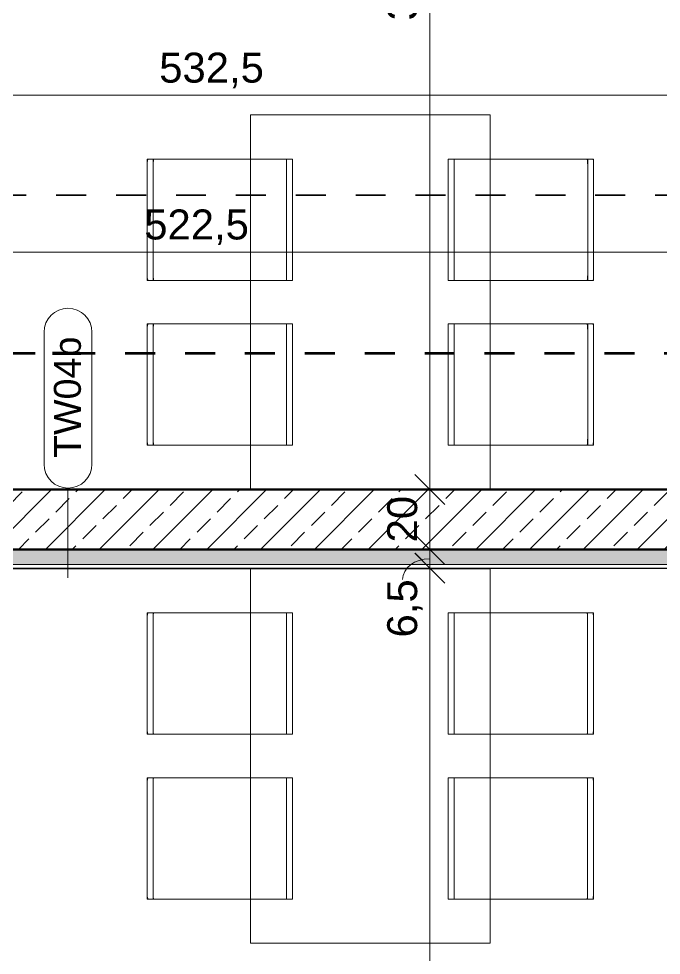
# Model space of a CAD drawing. Header units: metres. Extents: x -67.4 to -27.2, y 43.9 to 89.6.
# Drawn here: x -50.368 to -48.223, y 66.367 to 69.492 of the extents above; entities that cross this region are included whole.
import ezdxf

# ---------------------------------------------------------------- set-up
doc = ezdxf.new("R2010")
doc.units = ezdxf.units.M
doc.linetypes.add('Achse', pattern=[0.009, 0.005, -0.002, 0, -0.002])
doc.linetypes.add('Strich Punkt Mittel', pattern=[0.015875, 0.00635, -0.004763, 0, -0.004763])
for name, color, linetype, lineweight in [('A_Bemassung-50_', 4, 'Continuous', 9), ('A_Bemassung_', 4, 'Continuous', 9), ('A_Beschriftung_', 7, 'Continuous', 9), ('A_Decken', 8, 'Continuous', 13), ('A_Moebel', 6, 'Continuous', 13), ('A_Raeume_', 7, 'Continuous', 5), ('A_Raster_', 1, 'Continuous', 9), ('A_Waende', 7, 'Continuous', 13), ('G-ANNO-SYMB_', 111, 'Continuous', 9)]:
    doc.layers.add(name, color=color, linetype=linetype, lineweight=lineweight)
doc.styles.add('Arial_2', font='arial.ttf', dxfattribs={"height": 0.09})
doc.styles.add('Arial_5', font='arial.ttf', dxfattribs={"height": 0.1})
doc.dimstyles.new('WGA-Bemaßung', dxfattribs={"dimscale": 0.3048, "dimtxt": 0.102026, "dimasz": 0.328084, "dimexe": 0.246063, "dimexo": 0.0625, "dimgap": 0.04101, "dimtad": 1, "dimdec": 1, "dimlfac": 100, "dimrnd": 0.5, "dimdsep": 46, "dimtxsty": 'Arial_5', "dimblk1": 'OBLIQUE', "dimblk2": 'OBLIQUE', "dimsah": 1, "dimcen": 0.09, "dimdle": 0.246063, "dimazin": 2, "dimtfac": 1, "dimtdec": 4, "dimtix": 1, "dimtmove": 0, "dimatfit": 3, "dimfxl": 0.656168, "dimfxlon": 1, "dimtvp": 1, "dimtolj": 1, "dimtzin": 0, "dimarcsym": 2})
doc.dimstyles.new('WGA-Bemaßung_3', dxfattribs={"dimscale": 0.3048, "dimtxt": 0.102026, "dimasz": 0.328084, "dimexe": 0.246063, "dimexo": 0.0625, "dimgap": 0.04101, "dimtad": 1, "dimdec": 1, "dimlfac": 100, "dimrnd": 0.5, "dimdsep": 46, "dimtxsty": 'Arial_5', "dimblk1": 'OBLIQUE', "dimblk2": 'OBLIQUE', "dimsah": 1, "dimcen": 0.09, "dimdle": 0.246063, "dimazin": 2, "dimtfac": 1, "dimtdec": 4, "dimtix": 1, "dimtmove": 1, "dimatfit": 3, "dimfxl": 0.656168, "dimfxlon": 1, "dimtvp": 1, "dimtolj": 1, "dimtzin": 0, "dimarcsym": 2})
doc.dimstyles.new('WGA-Bemaßung_4', dxfattribs={"dimscale": 0.3048, "dimtxt": 0.102026, "dimasz": 0.328084, "dimexe": 0.246063, "dimexo": 0.0625, "dimgap": 0.04101, "dimtad": 1, "dimdec": 1, "dimlfac": 100, "dimrnd": 0.5, "dimdsep": 46, "dimtxsty": 'Arial_5', "dimblk1": 'OBLIQUE', "dimblk2": 'OBLIQUE', "dimsah": 1, "dimcen": 0.09, "dimdle": 0.246063, "dimazin": 2, "dimtfac": 1, "dimtdec": 4, "dimtix": 1, "dimtmove": 0, "dimatfit": 3, "dimfxl": 0.656168, "dimfxlon": 1, "dimtvp": 1, "dimtolj": 1, "dimtzin": 0, "dimarcsym": 2})

# ---------------------------------------------------------------- blocks, each defined once
blk = doc.blocks.new('Moeb_Esstisch_rechteckig_bear - 125 x 80-5339301-263_PP_02OG_BT2')
at = {"layer": 'A_Moebel', "color": 8}
for p, q in [((-1.4191, 0.7452), (-1.4391, 0.7452)), ((-1.4391, 0.7452), (-1.4391, 0.7423)), ((-1.4391, 0.7423), (-1.4391, 0.4)), ((-1.4391, 0.7423), (-1.4391, 0.7225)), ((-1.4391, 0.7423), (-1.4391, 0.6914)), ((-1.4391, 0.7255), (-1.4385, 0.7255)), ((-1.4391, 0.6716), (-1.4391, 0.7225)), ((-1.4384, 0.7255), (-1.4365, 0.7255)), ((-1.4364, 0.7255), (-1.4334, 0.7255)), ((-1.4332, 0.7255), (-1.4291, 0.7255)), ((-1.4291, 0.7255), (-1.4243, 0.7255)), ((-1.4242, 0.7255), (-1.4191, 0.7255)), ((-1.0541, 0.7452), (-1.4191, 0.7452)), ((-1.4191, 0.7452), (-1.0541, 0.7452)), ((-1.4191, 0.7255), (-1.0541, 0.7255)), ((-1.4191, 0.7255), (-1.0541, 0.7255)), ((-1.0341, 0.7452), (-1.0541, 0.7452)), ((-1.0541, 0.7255), (-1.0489, 0.7255)), ((-1.0489, 0.7255), (-1.0442, 0.7255)), ((-1.0441, 0.7255), (-1.0401, 0.7255)), ((-1.0399, 0.7255), (-1.037, 0.7255)), ((-1.0367, 0.7255), (-1.035, 0.7255)), ((-1.0347, 0.7255), (-1.0342, 0.7255)), ((-1.0341, 0.7423), (-1.0341, 0.7452)), ((-1.0341, 0.4), (-1.0341, 0.7423)), ((-1.0341, 0.7225), (-1.0341, 0.7423)), ((-1.0341, 0.6914), (-1.0341, 0.7423)), ((-1.0341, 0.7225), (-1.0341, 0.6716)), ((-0.8691, 0.7452), (-0.8891, 0.7452)), ((-0.8891, 0.7452), (-0.8891, 0.7423)), ((-0.8891, 0.7423), (-0.8891, 0.4)), ((-0.8891, 0.7423), (-0.8891, 0.7225)), ((-0.8891, 0.7423), (-0.8891, 0.6914)), ((-0.8891, 0.7255), (-0.8885, 0.7255)), ((-0.8891, 0.6716), (-0.8891, 0.7225)), ((-0.8884, 0.7255), (-0.8865, 0.7255)), ((-0.8864, 0.7255), (-0.8834, 0.7255)), ((-0.8832, 0.7255), (-0.8791, 0.7255)), ((-0.8791, 0.7255), (-0.8743, 0.7255)), ((-0.8742, 0.7255), (-0.8691, 0.7255)), ((-0.5041, 0.7452), (-0.8691, 0.7452)), ((-0.8691, 0.7452), (-0.5041, 0.7452)), ((-0.8691, 0.7255), (-0.5041, 0.7255)), ((-0.8691, 0.7255), (-0.5041, 0.7255)), ((-0.4841, 0.7452), (-0.5041, 0.7452)), ((-0.5041, 0.7255), (-0.4989, 0.7255)), ((-0.4989, 0.7255), (-0.4942, 0.7255)), ((-0.4941, 0.7255), (-0.4901, 0.7255)), ((-0.4899, 0.7255), (-0.487, 0.7255)), ((-0.4867, 0.7255), (-0.485, 0.7255)), ((-0.4847, 0.7255), (-0.4842, 0.7255)), ((-0.4841, 0.7423), (-0.4841, 0.7452)), ((-0.4841, 0.4), (-0.4841, 0.7423)), ((-0.4841, 0.7225), (-0.4841, 0.7423)), ((-0.4841, 0.6914), (-0.4841, 0.7423)), ((-0.4841, 0.7225), (-0.4841, 0.6716)), ((-1.4391, 0.6914), (-1.4391, 0.6868)), ((-1.0341, 0.6868), (-1.0341, 0.6914)), ((-0.8891, 0.6914), (-0.8891, 0.6868)), ((-0.4841, 0.6868), (-0.4841, 0.6914)), ((-1.4391, 0.6868), (-1.4391, 0.6783)), ((-1.4391, 0.6783), (-1.4391, 0.6663)), ((-1.4391, 0.6193), (-1.4391, 0.6716)), ((-1.4391, 0.6663), (-1.4391, 0.6517)), ((-1.0341, 0.6783), (-1.0341, 0.6868)), ((-1.0341, 0.6663), (-1.0341, 0.6783)), ((-1.0341, 0.6716), (-1.0341, 0.6193)), ((-1.0341, 0.6517), (-1.0341, 0.6663)), ((-0.8891, 0.6868), (-0.8891, 0.6783)), ((-0.8891, 0.6783), (-0.8891, 0.6663)), ((-0.8891, 0.6193), (-0.8891, 0.6716)), ((-0.8891, 0.6663), (-0.8891, 0.6517)), ((-0.4841, 0.6783), (-0.4841, 0.6868)), ((-0.4841, 0.6663), (-0.4841, 0.6783)), ((-0.4841, 0.6716), (-0.4841, 0.6193)), ((-0.4841, 0.6517), (-0.4841, 0.6663)), ((-1.4391, 0.6517), (-1.4391, 0.6353)), ((-1.4391, 0.6353), (-1.4391, 0.6181)), ((-1.0341, 0.6353), (-1.0341, 0.6517)), ((-1.0341, 0.6181), (-1.0341, 0.6353)), ((-0.8891, 0.6517), (-0.8891, 0.6353)), ((-0.8891, 0.6353), (-0.8891, 0.6181)), ((-0.4841, 0.6353), (-0.4841, 0.6517)), ((-0.4841, 0.6181), (-0.4841, 0.6353)), ((-1.4391, 0.4), (-1.4391, 0.6193)), ((-1.4391, 0.6181), (-1.4391, 0.4)), ((-1.0341, 0.6193), (-1.0341, 0.4)), ((-1.0341, 0.4), (-1.0341, 0.6181)), ((-0.8891, 0.4), (-0.8891, 0.6193)), ((-0.8891, 0.6181), (-0.8891, 0.4)), ((-0.4841, 0.6193), (-0.4841, 0.4)), ((-0.4841, 0.4), (-0.4841, 0.6181)), ((-1.5866, 0.4), (-0.3366, 0.4)), ((-1.5866, -0.4), (-1.5866, 0.4)), ((-1.5866, 0.4), (-0.3366, 0.4)), ((-1.5866, -0.4), (-1.5866, 0.4)), ((-1.4391, 0.4), (-1.4391, 0.2599)), ((-1.4391, 0.4), (-1.4391, 0.3221)), ((-1.4391, 0.3232), (-1.4391, 0.4)), ((-1.0341, 0.2599), (-1.0341, 0.4)), ((-1.0341, 0.4), (-1.0341, 0.3232)), ((-1.0341, 0.3221), (-1.0341, 0.4)), ((-0.8891, 0.4), (-0.8891, 0.2599)), ((-0.8891, 0.4), (-0.8891, 0.3221)), ((-0.8891, 0.3232), (-0.8891, 0.4)), ((-0.4841, 0.2599), (-0.4841, 0.4)), ((-0.4841, 0.4), (-0.4841, 0.3232)), ((-0.4841, 0.3221), (-0.4841, 0.4)), ((-0.3366, 0.4), (-0.3366, -0.4)), ((-0.3366, 0.4), (-0.3366, -0.4)), ((-1.4391, 0.3232), (-1.4391, 0.2799)), ((-1.4391, 0.3117), (-1.4391, 0.3221)), ((-1.0341, 0.3076), (-1.0341, 0.3232)), ((-1.0341, 0.3221), (-1.0341, 0.3117)), ((-0.8891, 0.3232), (-0.8891, 0.3076)), ((-0.8891, 0.3117), (-0.8891, 0.3221)), ((-0.4841, 0.3076), (-0.4841, 0.3232)), ((-0.4841, 0.3221), (-0.4841, 0.3117)), ((-1.4391, 0.3018), (-1.4391, 0.3117)), ((-1.4391, 0.2932), (-1.4391, 0.3018)), ((-1.4391, 0.2863), (-1.4391, 0.2928)), ((-1.4391, 0.2798), (-1.4391, 0.2863)), ((-1.0341, 0.3117), (-1.0341, 0.3018)), ((-1.0341, 0.2928), (-1.0341, 0.3076)), ((-1.0341, 0.3018), (-1.0341, 0.2932)), ((-1.0341, 0.2799), (-1.0341, 0.2928)), ((-1.0341, 0.2928), (-1.0341, 0.2863)), ((-1.0341, 0.2863), (-1.0341, 0.2818)), ((-1.0341, 0.2818), (-1.0341, 0.2798)), ((-0.8891, 0.3018), (-0.8891, 0.3117)), ((-0.8891, 0.3076), (-0.8891, 0.2928)), ((-0.8891, 0.2932), (-0.8891, 0.3018)), ((-0.8891, 0.2863), (-0.8891, 0.2928)), ((-0.8891, 0.2928), (-0.8891, 0.2799)), ((-0.8891, 0.2818), (-0.8891, 0.2863)), ((-0.8891, 0.2798), (-0.8891, 0.2818)), ((-0.4841, 0.3117), (-0.4841, 0.2932)), ((-0.4841, 0.2928), (-0.4841, 0.3076)), ((-0.4841, 0.2799), (-0.4841, 0.2928)), ((-0.4841, 0.2928), (-0.4841, 0.2798)), ((-1.4391, 0.2799), (-1.4391, 0.2696)), ((-1.4391, 0.2798), (-1.4391, 0.2599)), ((-1.4391, 0.2798), (-1.0341, 0.2798)), ((-1.4391, 0.2696), (-1.4391, 0.2599)), ((-1.4391, 0.2599), (-1.0341, 0.2599)), ((-1.4391, 0.2599), (-1.0341, 0.2599)), ((-1.0341, 0.2696), (-1.0341, 0.2799)), ((-1.0341, 0.2599), (-1.0341, 0.2798)), ((-1.0341, 0.2628), (-1.0341, 0.2696)), ((-1.0341, 0.2599), (-1.0341, 0.2628)), ((-0.8891, 0.2799), (-0.8891, 0.2696)), ((-0.8891, 0.2798), (-0.8891, 0.2599)), ((-0.8891, 0.2798), (-0.4841, 0.2798)), ((-0.8891, 0.2696), (-0.8891, 0.2628)), ((-0.8891, 0.2628), (-0.8891, 0.2599)), ((-0.8891, 0.2599), (-0.4841, 0.2599)), ((-0.8891, 0.2599), (-0.4841, 0.2599)), ((-0.4841, 0.2696), (-0.4841, 0.2799)), ((-0.4841, 0.2599), (-0.4841, 0.2798)), ((-0.4841, 0.2628), (-0.4841, 0.2696)), ((-0.4841, 0.2599), (-0.4841, 0.2628)), ((-1.4391, -0.2599), (-1.0341, -0.2599)), ((-1.4391, -0.4), (-1.4391, -0.2599)), ((-1.4391, -0.2599), (-1.4391, -0.2628)), ((-1.4391, -0.2599), (-1.4391, -0.2798)), ((-1.0341, -0.2599), (-1.4391, -0.2599)), ((-1.4391, -0.2628), (-1.4391, -0.2696)), ((-1.4391, -0.2696), (-1.4391, -0.2799)), ((-1.4391, -0.2818), (-1.4391, -0.2798)), ((-1.0341, -0.2798), (-1.4391, -0.2798)), ((-1.4391, -0.2799), (-1.4391, -0.2928)), ((-1.0341, -0.2599), (-1.0341, -0.4)), ((-1.0341, -0.2798), (-1.0341, -0.2599)), ((-1.0341, -0.2628), (-1.0341, -0.2599)), ((-1.0341, -0.2696), (-1.0341, -0.2628)), ((-1.0341, -0.2799), (-1.0341, -0.2696)), ((-1.0341, -0.2798), (-1.0341, -0.2818)), ((-1.0341, -0.2928), (-1.0341, -0.2799)), ((-0.8891, -0.2599), (-0.4841, -0.2599)), ((-0.8891, -0.4), (-0.8891, -0.2599)), ((-0.8891, -0.2599), (-0.8891, -0.2628)), ((-0.8891, -0.2599), (-0.8891, -0.2798)), ((-0.4841, -0.2599), (-0.8891, -0.2599)), ((-0.8891, -0.2628), (-0.8891, -0.2696)), ((-0.8891, -0.2696), (-0.8891, -0.2799)), ((-0.8891, -0.2818), (-0.8891, -0.2798)), ((-0.4841, -0.2798), (-0.8891, -0.2798)), ((-0.8891, -0.2799), (-0.8891, -0.2928)), ((-0.4841, -0.2599), (-0.4841, -0.4)), ((-0.4841, -0.2798), (-0.4841, -0.2599)), ((-0.4841, -0.2628), (-0.4841, -0.2599)), ((-0.4841, -0.2696), (-0.4841, -0.2628)), ((-0.4841, -0.2799), (-0.4841, -0.2696)), ((-0.4841, -0.2798), (-0.4841, -0.2818)), ((-0.4841, -0.2928), (-0.4841, -0.2799)), ((-1.4391, -0.2863), (-1.4391, -0.2818)), ((-1.4391, -0.2928), (-1.4391, -0.2863)), ((-1.4391, -0.2928), (-1.4391, -0.3076)), ((-1.4391, -0.3018), (-1.4391, -0.2932)), ((-1.4391, -0.3117), (-1.4391, -0.3018)), ((-1.4391, -0.3076), (-1.4391, -0.3232)), ((-1.4391, -0.3221), (-1.4391, -0.3117)), ((-1.0341, -0.2818), (-1.0341, -0.2928)), ((-1.0341, -0.3076), (-1.0341, -0.2928)), ((-1.0341, -0.2932), (-1.0341, -0.3018)), ((-1.0341, -0.3018), (-1.0341, -0.3117)), ((-1.0341, -0.3232), (-1.0341, -0.3076)), ((-1.0341, -0.3117), (-1.0341, -0.3221)), ((-0.8891, -0.2863), (-0.8891, -0.2818)), ((-0.8891, -0.2928), (-0.8891, -0.2863)), ((-0.8891, -0.2928), (-0.8891, -0.3076)), ((-0.8891, -0.3018), (-0.8891, -0.2932)), ((-0.8891, -0.3221), (-0.8891, -0.3018)), ((-0.8891, -0.3076), (-0.8891, -0.3232)), ((-0.4841, -0.2818), (-0.4841, -0.2928)), ((-0.4841, -0.3076), (-0.4841, -0.2928)), ((-0.4841, -0.2932), (-0.4841, -0.3018)), ((-0.4841, -0.3018), (-0.4841, -0.3221)), ((-0.4841, -0.3232), (-0.4841, -0.3076)), ((-1.4391, -0.3221), (-1.4391, -0.4)), ((-1.4391, -0.4), (-1.4391, -0.3232)), ((-1.0341, -0.4), (-1.0341, -0.3221)), ((-1.0341, -0.3232), (-1.0341, -0.4)), ((-0.8891, -0.3221), (-0.8891, -0.4)), ((-0.8891, -0.4), (-0.8891, -0.3232)), ((-0.4841, -0.4), (-0.4841, -0.3221)), ((-0.4841, -0.3232), (-0.4841, -0.4)), ((-0.3366, -0.4), (-1.5866, -0.4)), ((-0.3366, -0.4), (-1.5866, -0.4)), ((-1.4391, -0.7423), (-1.4391, -0.4)), ((-1.4391, -0.6193), (-1.4391, -0.4)), ((-1.4391, -0.4), (-1.4391, -0.6181)), ((-1.0341, -0.4), (-1.0341, -0.7423)), ((-1.0341, -0.6181), (-1.0341, -0.4)), ((-1.0341, -0.4), (-1.0341, -0.6193)), ((-0.8891, -0.7423), (-0.8891, -0.4)), ((-0.8891, -0.6193), (-0.8891, -0.4)), ((-0.8891, -0.4), (-0.8891, -0.6181)), ((-0.4841, -0.4), (-0.4841, -0.7423)), ((-0.4841, -0.6181), (-0.4841, -0.4)), ((-0.4841, -0.4), (-0.4841, -0.6193)), ((-1.4391, -0.6181), (-1.4391, -0.6353)), ((-1.4391, -0.6716), (-1.4391, -0.6193)), ((-1.0341, -0.6353), (-1.0341, -0.6181)), ((-1.0341, -0.6193), (-1.0341, -0.6716)), ((-0.8891, -0.6181), (-0.8891, -0.6353)), ((-0.8891, -0.6716), (-0.8891, -0.6193)), ((-0.4841, -0.6353), (-0.4841, -0.6181)), ((-0.4841, -0.6193), (-0.4841, -0.6716)), ((-1.4391, -0.6353), (-1.4391, -0.6517)), ((-1.4391, -0.6517), (-1.4391, -0.6663)), ((-1.0341, -0.6517), (-1.0341, -0.6353)), ((-1.0341, -0.6663), (-1.0341, -0.6517)), ((-0.8891, -0.6353), (-0.8891, -0.6517)), ((-0.8891, -0.6517), (-0.8891, -0.6663)), ((-0.4841, -0.6517), (-0.4841, -0.6353)), ((-0.4841, -0.6663), (-0.4841, -0.6517)), ((-1.4391, -0.6663), (-1.4391, -0.6783)), ((-1.4391, -0.7225), (-1.4391, -0.6716)), ((-1.4391, -0.6783), (-1.4391, -0.6868)), ((-1.4391, -0.6868), (-1.4391, -0.6914)), ((-1.0341, -0.6783), (-1.0341, -0.6663)), ((-1.0341, -0.6716), (-1.0341, -0.7225)), ((-1.0341, -0.6868), (-1.0341, -0.6783)), ((-1.0341, -0.6914), (-1.0341, -0.6868)), ((-0.8891, -0.6663), (-0.8891, -0.6783)), ((-0.8891, -0.7225), (-0.8891, -0.6716)), ((-0.8891, -0.6783), (-0.8891, -0.6868)), ((-0.8891, -0.6868), (-0.8891, -0.6914)), ((-0.4841, -0.6783), (-0.4841, -0.6663)), ((-0.4841, -0.6716), (-0.4841, -0.7225)), ((-0.4841, -0.6868), (-0.4841, -0.6783)), ((-0.4841, -0.6914), (-0.4841, -0.6868)), ((-1.4391, -0.6914), (-1.4391, -0.7423)), ((-1.0341, -0.7423), (-1.0341, -0.6914)), ((-0.8891, -0.6914), (-0.8891, -0.7423)), ((-0.4841, -0.7423), (-0.4841, -0.6914)), ((-1.4391, -0.7225), (-1.4391, -0.7423)), ((-1.4391, -0.7255), (-1.4385, -0.7255)), ((-1.4391, -0.7452), (-1.4391, -0.7423)), ((-1.4191, -0.7452), (-1.4391, -0.7452)), ((-1.4384, -0.7255), (-1.4365, -0.7255)), ((-1.4364, -0.7255), (-1.4334, -0.7255)), ((-1.4332, -0.7255), (-1.4291, -0.7255)), ((-1.4291, -0.7255), (-1.4243, -0.7255)), ((-1.4242, -0.7255), (-1.4191, -0.7255)), ((-1.4191, -0.7255), (-1.0541, -0.7255)), ((-1.0541, -0.7255), (-1.4191, -0.7255)), ((-1.0541, -0.7452), (-1.4191, -0.7452)), ((-1.0541, -0.7452), (-1.4191, -0.7452)), ((-1.0541, -0.7255), (-1.0489, -0.7255)), ((-1.0341, -0.7452), (-1.0541, -0.7452)), ((-1.0489, -0.7255), (-1.0442, -0.7255)), ((-1.0441, -0.7255), (-1.0401, -0.7255)), ((-1.0399, -0.7255), (-1.037, -0.7255)), ((-1.0367, -0.7255), (-1.035, -0.7255)), ((-1.0347, -0.7255), (-1.0342, -0.7255)), ((-1.0341, -0.7423), (-1.0341, -0.7225)), ((-1.0341, -0.7423), (-1.0341, -0.7452)), ((-0.8891, -0.7225), (-0.8891, -0.7423)), ((-0.8891, -0.7255), (-0.8885, -0.7255)), ((-0.8891, -0.7452), (-0.8891, -0.7423)), ((-0.8691, -0.7452), (-0.8891, -0.7452)), ((-0.8884, -0.7255), (-0.8865, -0.7255)), ((-0.8864, -0.7255), (-0.8834, -0.7255)), ((-0.8832, -0.7255), (-0.8791, -0.7255)), ((-0.8791, -0.7255), (-0.8743, -0.7255)), ((-0.8742, -0.7255), (-0.8691, -0.7255)), ((-0.8691, -0.7255), (-0.5041, -0.7255)), ((-0.5041, -0.7255), (-0.8691, -0.7255)), ((-0.5041, -0.7452), (-0.8691, -0.7452)), ((-0.5041, -0.7452), (-0.8691, -0.7452)), ((-0.5041, -0.7255), (-0.4989, -0.7255)), ((-0.4841, -0.7452), (-0.5041, -0.7452)), ((-0.4989, -0.7255), (-0.4942, -0.7255)), ((-0.4941, -0.7255), (-0.4901, -0.7255)), ((-0.4899, -0.7255), (-0.487, -0.7255)), ((-0.4867, -0.7255), (-0.485, -0.7255)), ((-0.4847, -0.7255), (-0.4842, -0.7255)), ((-0.4841, -0.7423), (-0.4841, -0.7225)), ((-0.4841, -0.7423), (-0.4841, -0.7452))]:
    blk.add_line(p, q, dxfattribs=at)
for centre, major_axis, start_param, end_param in [((-1.4191, 0.7423), (-0.02, 0), 4.712389, 6.283185), ((-1.4191, 0.7225), (-0.02, 0), 4.712389, 6.283185), ((-1.0541, 0.7423), (-0.02, 0), 3.141593, 4.712389), ((-1.0541, 0.7225), (0.02, 0), 0, 1.570796), ((-0.8691, 0.7423), (0.02, 0), 1.570796, 3.141593), ((-0.8691, 0.7225), (-0.02, 0), 4.712389, 6.283185), ((-0.5041, 0.7423), (0.02, 0), 0, 1.570796), ((-0.5041, 0.7225), (0.02, 0), 0, 1.570796), ((-1.4191, -0.7225), (0.02, 0), 3.141593, 4.712389), ((-1.4191, -0.7423), (0.02, 0), 3.141593, 4.712389), ((-1.0541, -0.7225), (-0.02, 0), 1.570796, 3.141593), ((-1.0541, -0.7423), (0.02, 0), 4.712389, 6.283185), ((-0.8691, -0.7225), (-0.02, 0), 0, 1.570796), ((-0.8691, -0.7423), (0.02, 0), 3.141593, 4.712389), ((-0.5041, -0.7225), (0.02, 0), 4.712389, 6.283185), ((-0.5041, -0.7423), (-0.02, 0), 1.570796, 3.141593)]:
    blk.add_ellipse(centre, major_axis=major_axis, ratio=0.147809, start_param=start_param, end_param=end_param, dxfattribs=at)
blk = doc.blocks.new('Moeb_Esstisch_rechteckig_bear - 125 x 80-V100-263_PP_02OG_BT2')
at = {"layer": 'A_Moebel', "color": 8}
for p, q in [((-1.4191, 0.7452), (-1.4391, 0.7452)), ((-1.4391, 0.7452), (-1.4391, 0.7423)), ((-1.4391, 0.7423), (-1.4391, 0.4)), ((-1.4391, 0.7423), (-1.4391, 0.7225)), ((-1.4391, 0.7423), (-1.4391, 0.6914)), ((-1.4391, 0.7255), (-1.4385, 0.7255)), ((-1.4391, 0.6716), (-1.4391, 0.7225)), ((-1.4384, 0.7255), (-1.4365, 0.7255)), ((-1.4364, 0.7255), (-1.4334, 0.7255)), ((-1.4332, 0.7255), (-1.4291, 0.7255)), ((-1.4291, 0.7255), (-1.4243, 0.7255)), ((-1.4242, 0.7255), (-1.4191, 0.7255)), ((-1.0541, 0.7452), (-1.4191, 0.7452)), ((-1.4191, 0.7452), (-1.0541, 0.7452)), ((-1.4191, 0.7255), (-1.0541, 0.7255)), ((-1.4191, 0.7255), (-1.0541, 0.7255)), ((-1.0341, 0.7452), (-1.0541, 0.7452)), ((-1.0541, 0.7255), (-1.0489, 0.7255)), ((-1.0489, 0.7255), (-1.0442, 0.7255)), ((-1.0441, 0.7255), (-1.0401, 0.7255)), ((-1.0399, 0.7255), (-1.037, 0.7255)), ((-1.0367, 0.7255), (-1.035, 0.7255)), ((-1.0347, 0.7255), (-1.0342, 0.7255)), ((-1.0341, 0.7423), (-1.0341, 0.7452)), ((-1.0341, 0.4), (-1.0341, 0.7423)), ((-1.0341, 0.7225), (-1.0341, 0.7423)), ((-1.0341, 0.6914), (-1.0341, 0.7423)), ((-1.0341, 0.7225), (-1.0341, 0.6716)), ((-0.8691, 0.7452), (-0.8891, 0.7452)), ((-0.8891, 0.7452), (-0.8891, 0.7423)), ((-0.8891, 0.7423), (-0.8891, 0.4)), ((-0.8891, 0.7423), (-0.8891, 0.7225)), ((-0.8891, 0.7423), (-0.8891, 0.6914)), ((-0.8891, 0.7255), (-0.8885, 0.7255)), ((-0.8891, 0.6716), (-0.8891, 0.7225)), ((-0.8884, 0.7255), (-0.8865, 0.7255)), ((-0.8864, 0.7255), (-0.8834, 0.7255)), ((-0.8832, 0.7255), (-0.8791, 0.7255)), ((-0.8791, 0.7255), (-0.8743, 0.7255)), ((-0.8742, 0.7255), (-0.8691, 0.7255)), ((-0.5041, 0.7452), (-0.8691, 0.7452)), ((-0.8691, 0.7452), (-0.5041, 0.7452)), ((-0.8691, 0.7255), (-0.5041, 0.7255)), ((-0.8691, 0.7255), (-0.5041, 0.7255)), ((-0.4841, 0.7452), (-0.5041, 0.7452)), ((-0.5041, 0.7255), (-0.4989, 0.7255)), ((-0.4989, 0.7255), (-0.4942, 0.7255)), ((-0.4941, 0.7255), (-0.4901, 0.7255)), ((-0.4899, 0.7255), (-0.487, 0.7255)), ((-0.4867, 0.7255), (-0.485, 0.7255)), ((-0.4847, 0.7255), (-0.4842, 0.7255)), ((-0.4841, 0.7423), (-0.4841, 0.7452)), ((-0.4841, 0.4), (-0.4841, 0.7423)), ((-0.4841, 0.7225), (-0.4841, 0.7423)), ((-0.4841, 0.6914), (-0.4841, 0.7423)), ((-0.4841, 0.7225), (-0.4841, 0.6716)), ((-1.4391, 0.6914), (-1.4391, 0.6181)), ((-1.0341, 0.6181), (-1.0341, 0.6914)), ((-0.8891, 0.6914), (-0.8891, 0.6181)), ((-0.4841, 0.6181), (-0.4841, 0.6914)), ((-1.4391, 0.6193), (-1.4391, 0.6716)), ((-1.0341, 0.6716), (-1.0341, 0.6193)), ((-0.8891, 0.6193), (-0.8891, 0.6716)), ((-0.4841, 0.6716), (-0.4841, 0.6193)), ((-1.4391, 0.4), (-1.4391, 0.6193)), ((-1.4391, 0.6181), (-1.4391, 0.4)), ((-1.0341, 0.6193), (-1.0341, 0.4)), ((-1.0341, 0.4), (-1.0341, 0.6181)), ((-0.8891, 0.4), (-0.8891, 0.6193)), ((-0.8891, 0.6181), (-0.8891, 0.4)), ((-0.4841, 0.6193), (-0.4841, 0.4)), ((-0.4841, 0.4), (-0.4841, 0.6181)), ((-0.3366, 0.4), (-1.5866, 0.4)), ((-1.5866, 0.4), (-1.5866, -0.4)), ((-0.3366, 0.4), (-1.5866, 0.4)), ((-1.5866, 0.4), (-1.5866, -0.4)), ((-1.4391, 0.4), (-1.4391, 0.2599)), ((-1.4391, 0.4), (-1.4391, 0.3221)), ((-1.4391, 0.3232), (-1.4391, 0.4)), ((-1.0341, 0.2599), (-1.0341, 0.4)), ((-1.0341, 0.4), (-1.0341, 0.3232)), ((-1.0341, 0.3221), (-1.0341, 0.4)), ((-0.8891, 0.4), (-0.8891, 0.2599)), ((-0.8891, 0.4), (-0.8891, 0.3221)), ((-0.8891, 0.3232), (-0.8891, 0.4)), ((-0.4841, 0.2599), (-0.4841, 0.4)), ((-0.4841, 0.4), (-0.4841, 0.3232)), ((-0.4841, 0.3221), (-0.4841, 0.4)), ((-0.3366, -0.4), (-0.3366, 0.4)), ((-0.3366, -0.4), (-0.3366, 0.4)), ((-1.4391, 0.3232), (-1.4391, 0.3076)), ((-1.4391, 0.2932), (-1.4391, 0.3221)), ((-1.0341, 0.2928), (-1.0341, 0.3232)), ((-1.0341, 0.3221), (-1.0341, 0.2932)), ((-0.8891, 0.3232), (-0.8891, 0.2928)), ((-0.8891, 0.3117), (-0.8891, 0.3221)), ((-0.4841, 0.3076), (-0.4841, 0.3232)), ((-0.4841, 0.3221), (-0.4841, 0.3117)), ((-1.4391, 0.3076), (-1.4391, 0.2628)), ((-1.4391, 0.2798), (-1.4391, 0.2928)), ((-1.0341, 0.2696), (-1.0341, 0.2928)), ((-1.0341, 0.2928), (-1.0341, 0.2798)), ((-0.8891, 0.3018), (-0.8891, 0.3117)), ((-0.8891, 0.2932), (-0.8891, 0.3018)), ((-0.8891, 0.2863), (-0.8891, 0.2928)), ((-0.8891, 0.2928), (-0.8891, 0.2799)), ((-0.8891, 0.2818), (-0.8891, 0.2863)), ((-0.8891, 0.2798), (-0.8891, 0.2818)), ((-0.4841, 0.3117), (-0.4841, 0.3018)), ((-0.4841, 0.2599), (-0.4841, 0.3076)), ((-0.4841, 0.3018), (-0.4841, 0.2932)), ((-0.4841, 0.2928), (-0.4841, 0.2863)), ((-0.4841, 0.2863), (-0.4841, 0.2798)), ((-1.4391, 0.2798), (-1.4391, 0.2599)), ((-1.4391, 0.2798), (-1.0341, 0.2798)), ((-1.4391, 0.2628), (-1.4391, 0.2599)), ((-1.4391, 0.2599), (-1.0341, 0.2599)), ((-1.4391, 0.2599), (-1.0341, 0.2599)), ((-1.0341, 0.2599), (-1.0341, 0.2798)), ((-1.0341, 0.2599), (-1.0341, 0.2696)), ((-0.8891, 0.2799), (-0.8891, 0.2696)), ((-0.8891, 0.2798), (-0.8891, 0.2599)), ((-0.8891, 0.2798), (-0.4841, 0.2798)), ((-0.8891, 0.2696), (-0.8891, 0.2628)), ((-0.8891, 0.2628), (-0.8891, 0.2599)), ((-0.8891, 0.2599), (-0.4841, 0.2599)), ((-0.8891, 0.2599), (-0.4841, 0.2599)), ((-0.4841, 0.2599), (-0.4841, 0.2798)), ((-1.4391, -0.2599), (-1.0341, -0.2599)), ((-1.4391, -0.4), (-1.4391, -0.2599)), ((-1.4391, -0.2599), (-1.4391, -0.2696)), ((-1.4391, -0.2599), (-1.4391, -0.2798)), ((-1.0341, -0.2599), (-1.4391, -0.2599)), ((-1.4391, -0.2696), (-1.4391, -0.2799)), ((-1.4391, -0.2818), (-1.4391, -0.2798)), ((-1.0341, -0.2798), (-1.4391, -0.2798)), ((-1.4391, -0.2799), (-1.4391, -0.2928)), ((-1.0341, -0.2599), (-1.0341, -0.4)), ((-1.0341, -0.2798), (-1.0341, -0.2599)), ((-1.0341, -0.2799), (-1.0341, -0.2599)), ((-1.0341, -0.2798), (-1.0341, -0.2818)), ((-1.0341, -0.3076), (-1.0341, -0.2799)), ((-0.8891, -0.2599), (-0.4841, -0.2599)), ((-0.8891, -0.4), (-0.8891, -0.2599)), ((-0.8891, -0.2599), (-0.8891, -0.2628)), ((-0.8891, -0.2599), (-0.8891, -0.2798)), ((-0.4841, -0.2599), (-0.8891, -0.2599)), ((-0.8891, -0.2628), (-0.8891, -0.2696)), ((-0.8891, -0.2696), (-0.8891, -0.2799)), ((-0.8891, -0.2818), (-0.8891, -0.2798)), ((-0.4841, -0.2798), (-0.8891, -0.2798)), ((-0.8891, -0.2799), (-0.8891, -0.2928)), ((-0.4841, -0.2599), (-0.4841, -0.4)), ((-0.4841, -0.2798), (-0.4841, -0.2599)), ((-0.4841, -0.2628), (-0.4841, -0.2599)), ((-0.4841, -0.2696), (-0.4841, -0.2628)), ((-0.4841, -0.2799), (-0.4841, -0.2696)), ((-0.4841, -0.2798), (-0.4841, -0.2818)), ((-0.4841, -0.2928), (-0.4841, -0.2799)), ((-1.4391, -0.2863), (-1.4391, -0.2818)), ((-1.4391, -0.2928), (-1.4391, -0.2863)), ((-1.4391, -0.2928), (-1.4391, -0.3076)), ((-1.4391, -0.3018), (-1.4391, -0.2932)), ((-1.4391, -0.3117), (-1.4391, -0.3018)), ((-1.4391, -0.3076), (-1.4391, -0.3232)), ((-1.4391, -0.3221), (-1.4391, -0.3117)), ((-1.0341, -0.2818), (-1.0341, -0.2863)), ((-1.0341, -0.2863), (-1.0341, -0.2928)), ((-1.0341, -0.2932), (-1.0341, -0.3018)), ((-1.0341, -0.3018), (-1.0341, -0.3117)), ((-1.0341, -0.3232), (-1.0341, -0.3076)), ((-1.0341, -0.3117), (-1.0341, -0.3221)), ((-0.8891, -0.2863), (-0.8891, -0.2818)), ((-0.8891, -0.2928), (-0.8891, -0.2863)), ((-0.8891, -0.2928), (-0.8891, -0.3076)), ((-0.8891, -0.3018), (-0.8891, -0.2932)), ((-0.8891, -0.3117), (-0.8891, -0.3018)), ((-0.8891, -0.3076), (-0.8891, -0.3232)), ((-0.8891, -0.3221), (-0.8891, -0.3117)), ((-0.4841, -0.2818), (-0.4841, -0.2863)), ((-0.4841, -0.2863), (-0.4841, -0.2928)), ((-0.4841, -0.3076), (-0.4841, -0.2928)), ((-0.4841, -0.2932), (-0.4841, -0.3018)), ((-0.4841, -0.3018), (-0.4841, -0.3117)), ((-0.4841, -0.3232), (-0.4841, -0.3076)), ((-0.4841, -0.3117), (-0.4841, -0.3221)), ((-1.4391, -0.3221), (-1.4391, -0.4)), ((-1.4391, -0.4), (-1.4391, -0.3232)), ((-1.0341, -0.4), (-1.0341, -0.3221)), ((-1.0341, -0.3232), (-1.0341, -0.4)), ((-0.8891, -0.3221), (-0.8891, -0.4)), ((-0.8891, -0.4), (-0.8891, -0.3232)), ((-0.4841, -0.4), (-0.4841, -0.3221)), ((-0.4841, -0.3232), (-0.4841, -0.4)), ((-1.5866, -0.4), (-0.3366, -0.4)), ((-1.5866, -0.4), (-0.3366, -0.4)), ((-1.4391, -0.7423), (-1.4391, -0.4)), ((-1.4391, -0.6193), (-1.4391, -0.4)), ((-1.4391, -0.4), (-1.4391, -0.6181)), ((-1.0341, -0.4), (-1.0341, -0.7423)), ((-1.0341, -0.6181), (-1.0341, -0.4)), ((-1.0341, -0.4), (-1.0341, -0.6193)), ((-0.8891, -0.7423), (-0.8891, -0.4)), ((-0.8891, -0.6193), (-0.8891, -0.4)), ((-0.8891, -0.4), (-0.8891, -0.6181)), ((-0.4841, -0.4), (-0.4841, -0.7423)), ((-0.4841, -0.6181), (-0.4841, -0.4)), ((-0.4841, -0.4), (-0.4841, -0.6193)), ((-1.4391, -0.6181), (-1.4391, -0.6914)), ((-1.4391, -0.6716), (-1.4391, -0.6193)), ((-1.0341, -0.6914), (-1.0341, -0.6181)), ((-1.0341, -0.6193), (-1.0341, -0.6716)), ((-0.8891, -0.6181), (-0.8891, -0.6914)), ((-0.8891, -0.6716), (-0.8891, -0.6193)), ((-0.4841, -0.6914), (-0.4841, -0.6181)), ((-0.4841, -0.6193), (-0.4841, -0.6716)), ((-1.4391, -0.7225), (-1.4391, -0.6716)), ((-1.0341, -0.6716), (-1.0341, -0.7225)), ((-0.8891, -0.7225), (-0.8891, -0.6716)), ((-0.4841, -0.6716), (-0.4841, -0.7225)), ((-1.4391, -0.6914), (-1.4391, -0.7423)), ((-1.0341, -0.7423), (-1.0341, -0.6914)), ((-0.8891, -0.6914), (-0.8891, -0.7423)), ((-0.4841, -0.7423), (-0.4841, -0.6914)), ((-1.4391, -0.7225), (-1.4391, -0.7423)), ((-1.4391, -0.7255), (-1.4385, -0.7255)), ((-1.4391, -0.7452), (-1.4391, -0.7423)), ((-1.4191, -0.7452), (-1.4391, -0.7452)), ((-1.4384, -0.7255), (-1.4365, -0.7255)), ((-1.4364, -0.7255), (-1.4334, -0.7255)), ((-1.4332, -0.7255), (-1.4291, -0.7255)), ((-1.4291, -0.7255), (-1.4243, -0.7255)), ((-1.4242, -0.7255), (-1.4191, -0.7255)), ((-1.4191, -0.7255), (-1.0541, -0.7255)), ((-1.0541, -0.7255), (-1.4191, -0.7255)), ((-1.0541, -0.7452), (-1.4191, -0.7452)), ((-1.0541, -0.7452), (-1.4191, -0.7452)), ((-1.0541, -0.7255), (-1.0489, -0.7255)), ((-1.0341, -0.7452), (-1.0541, -0.7452)), ((-1.0489, -0.7255), (-1.0442, -0.7255)), ((-1.0441, -0.7255), (-1.0401, -0.7255)), ((-1.0399, -0.7255), (-1.037, -0.7255)), ((-1.0367, -0.7255), (-1.035, -0.7255)), ((-1.0347, -0.7255), (-1.0342, -0.7255)), ((-1.0341, -0.7423), (-1.0341, -0.7225)), ((-1.0341, -0.7423), (-1.0341, -0.7452)), ((-0.8891, -0.7225), (-0.8891, -0.7423)), ((-0.8891, -0.7255), (-0.8885, -0.7255)), ((-0.8891, -0.7452), (-0.8891, -0.7423)), ((-0.8691, -0.7452), (-0.8891, -0.7452)), ((-0.8884, -0.7255), (-0.8865, -0.7255)), ((-0.8864, -0.7255), (-0.8834, -0.7255)), ((-0.8832, -0.7255), (-0.8791, -0.7255)), ((-0.8791, -0.7255), (-0.8743, -0.7255)), ((-0.8742, -0.7255), (-0.8691, -0.7255)), ((-0.8691, -0.7255), (-0.5041, -0.7255)), ((-0.5041, -0.7255), (-0.8691, -0.7255)), ((-0.5041, -0.7452), (-0.8691, -0.7452)), ((-0.5041, -0.7452), (-0.8691, -0.7452)), ((-0.5041, -0.7255), (-0.4989, -0.7255)), ((-0.4841, -0.7452), (-0.5041, -0.7452)), ((-0.4989, -0.7255), (-0.4942, -0.7255)), ((-0.4941, -0.7255), (-0.4901, -0.7255)), ((-0.4899, -0.7255), (-0.487, -0.7255)), ((-0.4867, -0.7255), (-0.485, -0.7255)), ((-0.4847, -0.7255), (-0.4842, -0.7255)), ((-0.4841, -0.7423), (-0.4841, -0.7225)), ((-0.4841, -0.7423), (-0.4841, -0.7452))]:
    blk.add_line(p, q, dxfattribs=at)
for centre, major_axis, start_param, end_param in [((-1.4191, 0.7423), (0.02, 0), 1.570796, 3.141593), ((-1.4191, 0.7225), (-0.02, 0), 4.712389, 6.283185), ((-1.0541, 0.7423), (-0.02, 0), 3.141593, 4.712389), ((-1.0541, 0.7225), (-0.02, 0), 3.141593, 4.712389), ((-0.8691, 0.7423), (-0.02, 0), 4.712389, 6.283185), ((-0.8691, 0.7225), (-0.02, 0), 4.712389, 6.283185), ((-0.5041, 0.7423), (-0.02, 0), 3.141593, 4.712389), ((-0.5041, 0.7225), (0.02, 0), 0, 1.570796), ((-1.4191, -0.7225), (0.02, 0), 3.141593, 4.712389), ((-1.4191, -0.7423), (0.02, 0), 3.141593, 4.712389), ((-1.0541, -0.7225), (0.02, 0), 4.712389, 6.283185), ((-1.0541, -0.7423), (0.02, 0), 4.712389, 6.283185), ((-0.8691, -0.7225), (0.02, 0), 3.141593, 4.712389), ((-0.8691, -0.7423), (0.02, 0), 3.141593, 4.712389), ((-0.5041, -0.7225), (0.02, 0), 4.712389, 6.283185), ((-0.5041, -0.7423), (-0.02, 0), 1.570796, 3.141593)]:
    blk.add_ellipse(centre, major_axis=major_axis, ratio=0.147809, start_param=start_param, end_param=end_param, dxfattribs=at)
blk = doc.blocks.new('DIMBLOCK218-263_PP_02OG_BT2')
at = {"layer": 'A_Bemassung-50_', "lineweight": 35, "transparency": 16777216}
for p, q in [((-48.9958, 67.7214), (-49.0458, 67.7714)), ((-48.9958, 67.6589), (-49.0458, 67.7089)), ((-48.9958, 67.7214), (-48.9458, 67.6714)), ((-48.9958, 67.6589), (-48.9458, 67.6089))]:
    blk.add_line(p, q, dxfattribs=at)
at = {"layer": 'A_Bemassung-50_', "transparency": 16777216}
for p, q in [((-48.9958, 67.7214), (-49.0708, 67.7214)), ((-48.9958, 67.5839), (-48.9958, 67.7214)), ((-48.9958, 67.7214), (-48.7958, 67.7214)), ((-48.9958, 67.6589), (-49.0708, 67.6589)), ((-48.9958, 67.6589), (-48.7958, 67.6589))]:
    blk.add_line(p, q, dxfattribs=at)
blk.add_ellipse((-48.9958, 67.6204), major_axis=(-0.091, 0), ratio=0.766624, start_param=4.712389, end_param=6.283185, dxfattribs=at)
at = {"layer": 'A_Bemassung-50_', "color": 0, "transparency": 16777216, "insert": (-49.1381, 67.4274), "char_height": 0.1, "width": 0.231677, "attachment_point": 1, "rotation": 90, "line_spacing_factor": 0.941778, "style": 'Arial_5'}
blk.add_mtext('6,5', dxfattribs=at)
blk = doc.blocks.new('_Oblique')
at = {"color": 0, "linetype": 'ByBlock', "lineweight": -2}
blk.add_line((-0.5, -0.5), (0.5, 0.5), dxfattribs=at)
blk = doc.blocks.new('DIMBLOCK219-263_PP_02OG_BT2')
at = {"layer": 'A_Bemassung-50_', "lineweight": 35, "transparency": 16777216}
for p, q in [((-48.9958, 67.9213), (-49.0457, 67.9713)), ((-48.9958, 67.9213), (-48.9458, 67.8713)), ((-48.9958, 67.7214), (-49.0458, 67.7714)), ((-48.9958, 67.7214), (-48.9458, 67.6714))]:
    blk.add_line(p, q, dxfattribs=at)
at = {"layer": 'A_Bemassung-50_', "transparency": 16777216}
for p, q in [((-48.9958, 67.9213), (-49.1958, 67.9213)), ((-48.9958, 67.7214), (-48.9958, 67.9213)), ((-48.9958, 67.9213), (-48.9208, 67.9213)), ((-48.9958, 67.7214), (-49.0708, 67.7214)), ((-48.9958, 67.7214), (-48.7958, 67.7214))]:
    blk.add_line(p, q, dxfattribs=at)
at = {"layer": 'A_Bemassung-50_', "color": 0, "transparency": 16777216, "insert": (-49.1381, 67.7445), "char_height": 0.1, "width": 0.184588, "attachment_point": 1, "rotation": 90, "line_spacing_factor": 0.941778, "style": 'Arial_5'}
blk.add_mtext('20', dxfattribs=at)
blk = doc.blocks.new('DIMBLOCK220-263_PP_02OG_BT2')
at = {"layer": 'A_Bemassung-50_', "lineweight": 35, "transparency": 16777216}
for p, q in [((-48.9954, 71.3985), (-49.0454, 71.4485)), ((-48.9954, 71.3985), (-48.9454, 71.3485)), ((-48.9958, 67.9213), (-49.0457, 67.9713)), ((-48.9958, 67.9213), (-48.9458, 67.8713))]:
    blk.add_line(p, q, dxfattribs=at)
at = {"layer": 'A_Bemassung-50_', "transparency": 16777216}
for p, q in [((-48.9954, 71.3985), (-49.0704, 71.3985)), ((-48.9958, 67.9213), (-48.9954, 71.3985)), ((-48.9954, 71.3985), (-48.7954, 71.3985)), ((-48.9958, 67.9213), (-49.1958, 67.9213)), ((-48.9958, 67.9213), (-48.9208, 67.9213))]:
    blk.add_line(p, q, dxfattribs=at)
at = {"layer": 'A_Bemassung-50_', "color": 0, "transparency": 16777216, "insert": (-49.1379, 69.4865), "char_height": 0.1, "width": 0.416266, "attachment_point": 1, "rotation": 90, "line_spacing_factor": 0.941778, "style": 'Arial_5'}
blk.add_mtext('347,5', dxfattribs=at)
blk = doc.blocks.new('DIMBLOCK309-263_PP_02OG_BT2')
at = {"layer": 'A_Bemassung-50_', "transparency": 16777216}
for p, q in [((-52.3884, 69.2368), (-52.3883, 69.4368)), ((-47.0634, 69.2366), (-47.0633, 69.4366)), ((-52.3884, 69.2368), (-47.0634, 69.2366)), ((-52.3884, 69.2368), (-52.3884, 69.1618)), ((-47.0634, 69.2366), (-47.0634, 69.1616))]:
    blk.add_line(p, q, dxfattribs=at)
at = {"layer": 'A_Bemassung-50_', "lineweight": 35, "transparency": 16777216}
for p, q in [((-52.3884, 69.2368), (-52.3384, 69.2868)), ((-47.0634, 69.2366), (-47.0134, 69.2866)), ((-52.3884, 69.2368), (-52.4384, 69.1868)), ((-47.0634, 69.2366), (-47.1134, 69.1866))]:
    blk.add_line(p, q, dxfattribs=at)
at = {"layer": 'A_Bemassung-50_', "color": 0, "transparency": 16777216, "insert": (-49.8993, 69.379), "char_height": 0.1, "width": 0.416266, "attachment_point": 1, "rotation": 359.9983, "line_spacing_factor": 0.941778, "style": 'Arial_5'}
blk.add_mtext('532,5', dxfattribs=at)
blk = doc.blocks.new('DIMBLOCK467-263_PP_02OG_BT2')
at = {"layer": 'A_Bemassung-50_', "transparency": 16777216}
for p, q in [((-48.9953, 64.5016), (-48.9952, 67.7338)), ((-48.9952, 67.6588), (-49.1952, 67.6588)), ((-48.9952, 67.6588), (-48.9202, 67.6588)), ((-48.9953, 64.5016), (-49.0703, 64.5016)), ((-48.9953, 64.5016), (-48.7953, 64.5016))]:
    blk.add_line(p, q, dxfattribs=at)
at = {"layer": 'A_Bemassung-50_', "lineweight": 35, "transparency": 16777216}
for p, q in [((-48.9952, 67.6588), (-49.0452, 67.7088)), ((-48.9952, 67.6588), (-48.9452, 67.6088)), ((-48.9953, 64.5016), (-49.0453, 64.5516)), ((-48.9953, 64.5016), (-48.9453, 64.4516))]:
    blk.add_line(p, q, dxfattribs=at)
at = {"layer": 'A_Bemassung-50_', "color": 0, "transparency": 16777216, "insert": (-49.1376, 65.9067), "char_height": 0.1, "width": 0.416266, "attachment_point": 1, "rotation": 90, "line_spacing_factor": 0.941778, "style": 'Arial_5'}
blk.add_mtext('315,5', dxfattribs=at)
blk = doc.blocks.new('BS_Wand_Lollipop - rechts_oben-2026913-263_PP_02OG_BT2')
at = {"layer": 'A_Beschriftung_'}
for p, q in [((0.0046, 0.0016), (0.0134, 0.0016)), ((-0.003, 0), (0.003, 0)), ((0.0046, -0.0016), (0.0134, -0.0016))]:
    blk.add_line(p, q, dxfattribs=at)
for centre, start, end in [((0.0046, 0), 90, 270), ((0.0134, 0), 270, 90)]:
    blk.add_arc(centre, 0.0016, start, end, dxfattribs=at)
blk = doc.blocks.new('DIMBLOCK523-263_PP_02OG_BT2')
at = {"layer": 'A_Bemassung-50_', "transparency": 16777216}
for p, q in [((-52.3884, 68.7133), (-52.3884, 68.7883)), ((-47.1634, 68.7131), (-47.1634, 68.7881)), ((-47.1634, 68.7131), (-52.4634, 68.7133)), ((-52.3884, 68.7133), (-52.3884, 68.5133)), ((-47.1634, 68.7131), (-47.1634, 68.5131))]:
    blk.add_line(p, q, dxfattribs=at)
at = {"layer": 'A_Bemassung-50_', "lineweight": 35, "transparency": 16777216}
for p, q in [((-52.3884, 68.7133), (-52.3384, 68.7633)), ((-47.1634, 68.7131), (-47.1134, 68.7631)), ((-52.3884, 68.7133), (-52.4384, 68.6633)), ((-47.1634, 68.7131), (-47.2134, 68.6631))]:
    blk.add_line(p, q, dxfattribs=at)
at = {"layer": 'A_Bemassung-50_', "color": 0, "transparency": 16777216, "insert": (-49.9493, 68.8556), "char_height": 0.1, "width": 0.416266, "attachment_point": 1, "rotation": 359.9983, "line_spacing_factor": 0.941778, "style": 'Arial_5'}
blk.add_mtext('522,5', dxfattribs=at)

msp = doc.modelspace()

# ---------------------------------------------------------------- hatches: boundary and pattern name
at = {"layer": 'A_Waende', "lineweight": 5}
h = msp.add_hatch(dxfattribs=at)
h.set_pattern_fill('FP_4', color=250, style=0, pattern_type=2)
h.set_pattern_definition([(45, (0, 0), (-0.08980256, 0.08980256), []), (45, (0.0898, 0), (-0.08980256, 0.08980256), [0.0635, -0.03175])])
h.paths.add_polyline_path([(-47.1634, 67.9212), (-52.3884, 67.9212), (-52.3883, 67.7214), (-47.1634, 67.7212)])
h.paths.add_polyline_path([(-47.0634, 67.7212), (-47.0635, 67.9212), (-47.1634, 67.9212), (-47.1634, 67.7212), (-47.0635, 67.7212)])
h = msp.add_hatch(dxfattribs=at)
h.set_pattern_fill('FP_126', color=250, angle=-112.36, style=0, pattern_type=2)
h.set_pattern_definition([(44.998, (-49.77538, 67.65894), (0.1270123, 0.2539954), [0.02245, -0.15715]), (44.998, (-49.72842, 67.77046), (0.1270123, 0.2539954), [0.02245, -0.15715]), (44.998, (-49.71261, 67.65907), (0.1270123, 0.2539954), [0.02245, -0.15715]), (44.998, (-49.66473, 67.77021), (0.1270123, 0.2539954), [0.02245, -0.15715]), (71.563, (-49.76037, 67.674393), (0.1270184, 0.5079932), [0.0502, -0.35141]), (71.563, (-49.744124, 67.721775), (0.1270184, 0.5079932), [0.0502, -0.35141]), (71.563, (-49.696296, 67.67507), (0.1270184, 0.5079932), [0.0502, -0.35141]), (71.563, (-49.68005, 67.72245), (0.1270184, 0.5079932), [0.0502, -0.35141]), (134.998, (-49.76019, 67.76947), (0.1269946, -0.2540043), [0.02245, -0.15715]), (134.998, (-49.71261, 67.65907), (0.1269946, -0.2540043), [0.02245, -0.15715]), (134.998, (-49.69611, 67.77015), (0.1269946, -0.2540043), [0.02245, -0.15715]), (134.998, (-49.648915, 67.65882), (0.1269946, -0.2540043), [0.02245, -0.15715]), (108.433, (-49.744124, 67.721775), (0.12698295, -0.5080021), [0.0502, -0.35141]), (108.433, (-49.72806, 67.67408), (0.12698295, -0.5080021), [0.0502, -0.35141]), (108.433, (-49.68005, 67.72245), (0.12698295, -0.5080021), [0.0502, -0.35141]), (108.433, (-49.66491, 67.675134), (0.12698295, -0.5080021), [0.0502, -0.35141])])
h.paths.add_polyline_path([(-47.1385, 67.6712), (-47.1384, 67.6712), (-47.1385, 67.7212), (-52.3884, 67.7214), (-52.3883, 67.6714), (-47.1509, 67.6712)])

# ---------------------------------------------------------------- linework, layer by layer
at = {"layer": 'A_Decken'}
msp.add_line((-47.2232, 67.6587), (-52.3883, 67.653), dxfattribs=at)
at = {"layer": 'A_Raeume_', "flags": 128}
msp.add_lwpolyline([(-50.6487, 71.9816), (-52.3883, 71.9818), (-52.3884, 67.9214), (-47.1634, 67.9212), (-47.1633, 71.3983), (-48.9608, 71.3985), (-48.9608, 71.9813), (-50.4957, 71.9818), (-50.6487, 71.9819)], dxfattribs=at)
msp.add_lwpolyline([(-52.3884, 67.6589), (-52.3885, 64.0517), (-50.6489, 64.0517), (-50.4959, 64.0517), (-48.961, 64.0518), (-48.961, 64.4111), (-48.961, 64.6266), (-48.8232, 64.6266), (-47.1635, 64.6267), (-47.1634, 67.6587)], close=True, dxfattribs=at)
at = {"layer": 'A_Raster_', "linetype": 'Strich Punkt Mittel', "lineweight": 35}
msp.add_line((-56.2432, 68.9041), (-31.674, 68.9034), dxfattribs=at)
at = {"layer": 'A_Waende', "color": 10, "lineweight": 50}
for p, q in [((-47.0634, 67.9212), (-52.3884, 67.9214)), ((-52.3884, 67.7214), (-47.1634, 67.7212))]:
    msp.add_line(p, q, dxfattribs=at)
at = {"layer": 'A_Waende'}
for p, q in [((-52.3884, 67.6714), (-47.1384, 67.6712)), ((-52.3884, 67.6589), (-47.1634, 67.6587))]:
    msp.add_line(p, q, dxfattribs=at)
at = {"layer": 'G-ANNO-SYMB_', "linetype": 'Achse', "lineweight": 70}
msp.add_line((-56.4129, 68.3763), (-34.7534, 68.3763), dxfattribs=at)

# ---------------------------------------------------------------- block references
at = {"layer": 'A_Beschriftung_', "xscale": 49.99999999999998, "yscale": 49.99999999999998, "zscale": 49.99999999999998, "rotation": 89.99999999999991}
msp.add_blockref('BS_Wand_Lollipop - rechts_oben-2026913-263_PP_02OG_BT2', (-50.2038, 67.7759), dxfattribs=at)
at = {"layer": 'A_Moebel', "color": 8}
for name, p, rotation in [('Moeb_Esstisch_rechteckig_bear - 125 x 80-5339301-263_PP_02OG_BT2', (-49.1941, 69.5079), 89.99410823236981), ('Moeb_Esstisch_rechteckig_bear - 125 x 80-V100-263_PP_02OG_BT2', (-49.1943, 66.0704), 270.0024435245395)]:
    msp.add_blockref(name, p, dxfattribs=dict(at, rotation=rotation))

# ---------------------------------------------------------------- texts
at = {"layer": 'A_Beschriftung_', "insert": (-50.2509, 68.0263), "char_height": 0.09, "width": 0.497046, "attachment_point": 1, "rotation": 90, "style": 'Arial_2'}
msp.add_mtext('TW04b', dxfattribs=at)

# ---------------------------------------------------------------- dimensions: what is measured, and where the dimension line sits
at = {"layer": 'A_Bemassung_'}
for base, p1, p2, angle, dimstyle, override, picture, middle in [((-48.9954, 71.3985), (-49.1958, 67.9213), (-48.7954, 71.3985), 89.9941, 'WGA-Bemaßung', {"dimpost": '<>', "dimfxl": 3.500126}, 'DIMBLOCK220-263_PP_02OG_BT2', (-49.0592, 69.6599)), ((-47.0634, 69.2366), (-52.3883, 69.4368), (-47.0633, 69.4366), 359.9983, 'WGA-Bemaßung', {"dimpost": '<>', "dimfxl": 5.325}, 'DIMBLOCK309-263_PP_02OG_BT2', (-49.7259, 69.3003)), ((-52.3884, 68.7133), (-47.1634, 68.5131), (-52.3884, 68.5133), 359.9983, 'WGA-Bemaßung_4', {"dimpost": '<>', "dimfxl": 5.225}, 'DIMBLOCK523-263_PP_02OG_BT2', (-49.7759, 68.7768)), ((-48.9958, 67.9213), (-48.7958, 67.7214), (-49.1958, 67.9213), 89.9941, 'WGA-Bemaßung', {"dimpost": '<>', "dimfxl": 0.447157}, 'DIMBLOCK219-263_PP_02OG_BT2', (-49.0593, 67.8214)), ((-48.9952, 67.6588), (-48.7953, 64.5016), (-49.1952, 67.6588), 89.9983, 'WGA-Bemaßung_4', {"dimpost": '<>', "dimfxl": 3.182444}, 'DIMBLOCK467-263_PP_02OG_BT2', (-49.0588, 66.0802))]:
    dim = msp.add_linear_dim(base=base, p1=p1, p2=p2, angle=angle, dimstyle=dimstyle, override=override, dxfattribs=at)
    dim.commit()
    dim.dimension.update_dxf_attribs({"geometry": picture, "text_midpoint": middle})
dim = msp.add_linear_dim(base=(-48.99577, 67.72143), p1=(-48.79578, 67.6589), p2=(-48.79577, 67.72141), angle=89.99411, dimstyle='WGA-Bemaßung_3', override={"dimpost": '<>', "dimfxl": 0.062507}, dxfattribs=at)
dim.commit()
dim.dimension.update_dxf_attribs({"geometry": 'DIMBLOCK218-263_PP_02OG_BT2', "text_midpoint": (-49.07145, 67.5432), "dimtype": 160, "text_rotation": 90})

doc.saveas('drawing.dxf')
